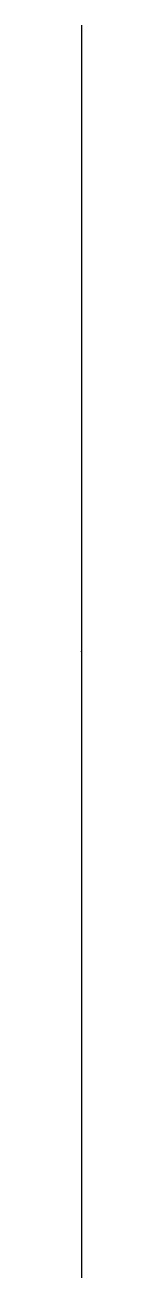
# Model space of a CAD drawing. Header units: millimetres. Extents: x 0 to 0, y -50 to 50.
import ezdxf

# ---------------------------------------------------------------- set-up
doc = ezdxf.new("R2010")
doc.units = ezdxf.units.MM
doc.layers.get('0').update_dxf_attribs({"linetype": 'CONTINUOUS'})

msp = doc.modelspace()

# ---------------------------------------------------------------- linework, layer by layer
msp.add_line((0, 50), (0, -50))
msp.add_point((0, 0))

doc.saveas('drawing.dxf')
